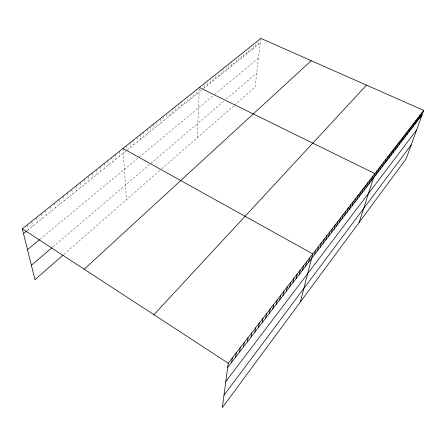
<?xml version="1.0" encoding="UTF-8"?>
<svg xmlns="http://www.w3.org/2000/svg" width="446" height="446" viewBox="0 0 446 446"><rect width="100%" height="100%" fill="white"/><g stroke="black" fill="none" stroke-linecap="round" stroke-linejoin="round"><path stroke-width="0.33" stroke-dasharray="2.23 1.67" d="M169.614 115.927L169.625 111.221M172.691 113.451L172.725 108.746M175.741 110.993L175.791 106.299M178.762 108.562L178.829 103.873M181.756 106.154L181.845 101.465M184.716 103.767L184.828 99.084M187.655 101.398L187.783 96.726M190.57 99.057L190.715 94.385M193.452 96.732L193.62 92.066M196.312 94.429L196.496 89.769M197.199 137.769L199.345 87.494M204.742 87.639L204.976 83.006M207.501 85.42L207.752 80.787M210.239 83.218L210.501 78.591M212.948 81.033L213.227 76.417M215.635 78.87L215.931 74.259M218.3 76.723L218.612 72.118M220.943 74.594L221.272 69.994M223.563 72.486L223.903 67.892M226.161 70.396L226.512 65.807M228.731 68.322L229.105 63.745M231.284 66.264L231.669 61.693M233.815 64.224L234.161 60.316M236.33 62.206L236.737 57.651M238.816 60.199L239.24 55.65M241.286 58.214L241.721 53.671M243.733 56.241L244.185 51.708M246.159 54.289L246.627 49.757M248.567 52.349L249.046 47.828M250.959 50.426L251.444 45.91M253.328 48.519L253.752 44.656M255.675 46.624L256.188 42.125M258.005 44.751L258.529 40.257M260.849 38.401L255.034 87.176L234.624 105.027M64.018 254.259L159.757 170.517M161.736 168.789L234.156 105.44M53.002 246.867L223.758 101.236M226.239 99.124L256.712 73.133M40.04 239.251L137.931 158.074M138.873 157.287L213.578 95.344M214.632 94.468L258.507 58.086M27.161 230.643L126.837 150.38M127.333 149.979L201.954 89.886M203.348 88.765L260.319 42.888M27.061 225.013L28.21 229.802M31.772 221.255L32.87 226.044M36.421 217.536L37.481 222.337M41.021 213.868L42.036 218.663M45.57 210.239L46.54 215.039M50.063 206.654L50.995 211.454M54.507 203.108L55.399 207.908M58.9 199.602L59.753 204.402M63.243 196.134L64.057 200.934M67.536 192.705L68.316 197.506M71.784 189.316L72.525 194.116M75.987 185.96L76.69 190.76M80.141 182.648L80.81 187.443M84.249 179.364L84.879 184.165M88.397 176.806L88.91 180.92M92.333 172.914L92.896 177.709M96.308 169.742L96.843 174.531M100.244 166.598L100.746 171.387M104.135 163.492L104.604 168.281M107.988 160.421L108.428 165.204M111.795 157.377L112.208 162.16M115.57 154.366L115.949 159.144M119.299 151.389L119.651 156.161M122.99 148.44L126.469 199.635M126.541 145.608L126.792 149.694M130.054 142.804L130.321 147.57M133.527 140.033L133.772 144.788M136.972 137.284L137.19 142.04M140.384 134.558L140.579 139.314M143.757 131.865L143.93 136.615M147.102 129.195L147.247 133.939M150.413 126.552L150.536 131.291M153.692 123.938L153.792 128.671M156.942 121.345L157.014 126.073M160.159 118.775L160.209 123.503M163.342 116.233L163.375 120.955M166.503 114.388L166.509 118.43"/><path stroke-width="0.67" d="M423.7 110.441L228.229 363.228L222.342 407.599L406.178 158.77L423.7 110.441L260.849 38.401L22.3 228.815L34.966 279.675L63.014 255.14M231.703 362.213L232.299 357.965M235.683 357.04L236.313 352.775M239.614 351.939L240.271 347.657M243.488 346.904L244.179 342.6M247.313 341.931L248.037 337.616M251.092 337.025L251.845 332.694M254.822 332.186L255.597 327.832M258.502 327.403L259.31 323.038M262.137 322.681L262.967 318.305M265.721 318.02L266.585 313.627M269.267 313.421L270.153 309.011M272.762 308.872L273.677 304.456M276.219 304.384L277.156 299.957M279.631 299.952L280.595 295.508M283.004 295.57L283.99 291.121M286.338 291.244L287.341 286.784M289.627 286.968L290.653 282.502M292.877 282.747L293.925 278.271M296.088 278.572L297.159 274.089M299.266 274.452L300.353 269.958M302.399 270.376L303.509 265.877M305.499 266.346L306.631 261.841M308.565 262.365L309.714 257.855M300.381 301.964L312.757 253.913L122.99 148.44M314.502 254.66L315.679 250.134M317.374 250.925L318.572 246.398M320.217 247.235L321.427 242.702M323.027 243.583L324.253 239.045M325.809 239.97L327.052 235.432M328.557 236.397L329.817 231.853M331.278 232.862L332.549 228.319M333.97 229.367L335.253 224.817M336.63 225.91L337.929 221.361M339.267 222.487L340.577 217.938M341.87 219.103L343.197 214.548M344.451 215.752L345.789 211.198M346.999 212.441L348.354 207.881M349.525 209.157L350.89 204.602M352.022 205.913L353.399 201.358M354.498 202.701L355.886 198.141M356.945 199.518L358.344 194.963M359.37 196.374L360.775 191.819M361.767 193.257L363.183 188.703M364.142 190.174L365.569 185.62M366.489 187.119L367.928 182.565M368.814 184.098L370.264 179.543M371.122 181.109L372.577 176.555M359.125 222.454L374.869 173.594L199.345 87.494M375.66 175.211L377.132 170.662M377.896 172.307L379.379 167.757M380.109 169.43L381.603 164.886M382.3 166.581L383.8 162.037M384.474 163.76L385.98 159.222M386.621 160.967L388.137 156.429M388.756 158.202L390.278 153.664M390.863 155.459L392.391 150.926M392.954 152.744L394.493 148.217M395.022 150.057L396.566 145.53M397.074 147.392L398.624 142.871M399.103 144.755L400.664 140.234M401.116 142.14L402.682 137.624M403.112 139.548L404.678 135.038M405.085 136.983L406.663 132.473M407.042 134.441L408.625 129.937M408.982 131.921L410.571 127.422M410.905 129.424L412.5 124.93M412.812 126.948L414.406 122.46M414.696 124.501L416.296 120.013M416.57 122.07L418.175 117.588M418.42 119.662L420.032 115.185M420.26 117.276L421.877 112.799M223.992 395.173L411.201 144.917M225.799 381.547L416.603 130.015M227.672 367.454L422.078 114.912M153.915 314.72L366.512 85.141M84.188 269.206L311.247 60.695M31.387 265.298L51.942 247.764M27.49 249.654L39.549 239.658M23.493 233.598L26.637 231.067M22.3 228.815L228.229 363.228"/></g></svg>
